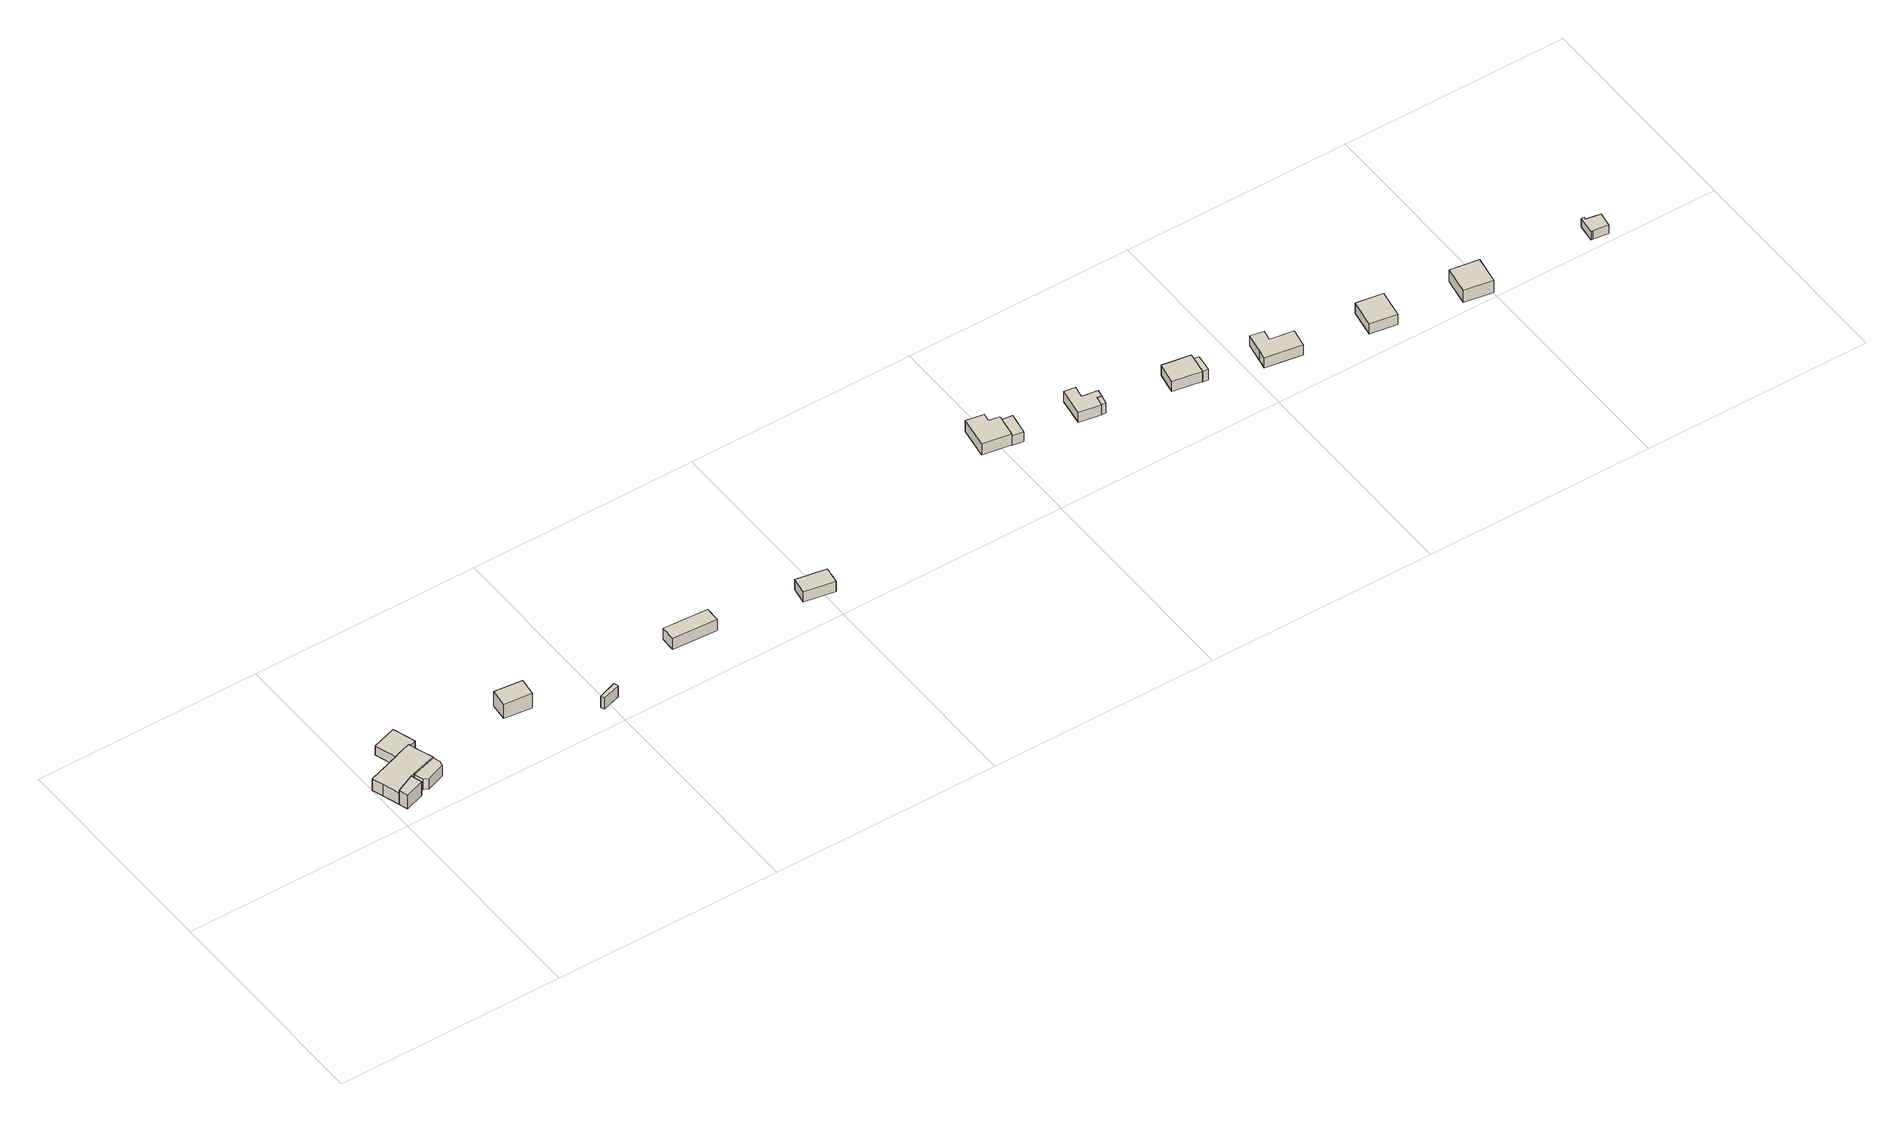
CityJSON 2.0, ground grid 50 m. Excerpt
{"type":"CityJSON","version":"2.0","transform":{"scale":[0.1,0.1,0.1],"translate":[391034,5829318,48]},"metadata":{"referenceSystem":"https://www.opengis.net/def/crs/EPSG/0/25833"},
"CityObjects":{
"building1":{"type":"Building","attributes":{"Gemeindeschluessel":"11000003","function":"31001_1010"},"address":[{"country":"Germany","locality":"Berlin","thoroughfareNumber":"20","thoroughfareName":"Goldrutenweg"}],"children":["building1-1","building1-2","building1-3","building1-4"]},
"building1-1":{"type":"BuildingPart","attributes":{"BezugspunktDach":"2200","measuredHeight":3.6,"storeysAboveGround":1},"parents":["building1"],"geometry":[{"type":"MultiSurface","lod":"1","boundaries":[[[0,1,2,3,4,5,6,7,8,9,10,11]],[[12,13,14,15,16,17,18,19,20,21,22,23]],[[12,23,11,10]],[[13,12,10,9]],[[24,25,9,8]],[[15,14,8,7]],[[16,15,7,6]],[[17,26,27,16,6,5]],[[18,17,5,4]],[[19,18,4,3]],[[20,19,3,2]],[[22,21,1,0]],[[23,22,0,11]],[[28,14,13,25,24]],[[16,27,26,17]],[[21,20,2,1]]]}]},
"building1-2":{"type":"BuildingPart","attributes":{"BezugspunktDach":"2200","measuredHeight":2.45,"storeysAboveGround":1},"parents":["building1"],"geometry":[{"type":"MultiSurface","lod":"1","boundaries":[[[25,24,29,30,31]],[[32,33,14,13,34]],[[32,34,31,30]],[[33,32,30,29]],[[14,33,29,24]],[[34,13,25,31]],[[13,14,24,25,35]]]}]},
"building1-3":{"type":"BuildingPart","attributes":{"BezugspunktDach":"2200","measuredHeight":2.86,"storeysAboveGround":1},"parents":["building1"],"geometry":[{"type":"MultiSurface","lod":"1","boundaries":[[[36,37,38,39,27,26]],[[16,40,41,42,43,17]],[[40,16,27,39]],[[41,40,39,38]],[[42,41,38,37]],[[43,42,37,36]],[[17,43,36,26]],[[16,17,26,27,44]]]}]},
"building1-4":{"type":"BuildingPart","attributes":{"BezugspunktDach":"2200","measuredHeight":4.3,"storeysAboveGround":1},"parents":["building1"],"geometry":[{"type":"MultiSurface","lod":"1","boundaries":[[[45,46,47,48]],[[20,49,50,21]],[[2,1,21,48,47]],[[49,20,47,46]],[[50,49,46,45]],[[21,50,45,48]],[[51,20,21,1,2]]]}]},
"building2":{"type":"Building","attributes":{"Gemeindeschluessel":"11000003","BezugspunktDach":"2200","function":"31001_1312","measuredHeight":4.44,"storeysAboveGround":1},"address":[{"country":"Germany","locality":"Berlin","thoroughfareNumber":"78","thoroughfareName":"Heilkräuterweg"}],"geometry":[{"type":"Solid","lod":"1","boundaries":[[[[52,53,54,55]],[[56,57,58,59]],[[56,59,55,54]],[[57,56,54,53]],[[58,57,53,52]],[[59,58,52,55]]]]}]},
"building3":{"type":"Building","attributes":{"Gemeindeschluessel":"11000003","BezugspunktDach":"2200","function":"51009_1610","measuredHeight":2.95,"storeysAboveGround":0},"address":[{"country":"Germany","locality":"Berlin"}],"geometry":[{"type":"Solid","lod":"1","boundaries":[[[[60,61,62,63]],[[64,65,66,67]],[[64,67,63,62]],[[65,64,62,61]],[[66,65,61,60]],[[67,66,60,63]]]]}]},
"building4":{"type":"Building","attributes":{"Gemeindeschluessel":"11000003","BezugspunktDach":"2200","function":"31001_1312","measuredHeight":2.89,"storeysAboveGround":1},"address":[{"country":"Germany","locality":"Berlin","thoroughfareNumber":"61","thoroughfareName":"Wildkräuterweg"}],"geometry":[{"type":"Solid","lod":"1","boundaries":[[[[68,69,70,71]],[[72,73,74,75]],[[72,75,71,70]],[[73,72,70,69]],[[74,73,69,68]],[[75,74,68,71]]]]}]},
"building5":{"type":"Building","attributes":{"Gemeindeschluessel":"11000003","BezugspunktDach":"2200","function":"31001_2000","measuredHeight":2.62,"storeysAboveGround":1},"address":[{"country":"Germany","locality":"Berlin","thoroughfareNumber":"61 (1)","thoroughfareName":"Wildkräuterweg"}],"geometry":[{"type":"Solid","lod":"1","boundaries":[[[[76,77,78,79]],[[80,81,82,83]],[[80,83,79,78]],[[81,80,78,77]],[[82,81,77,76]],[[83,82,76,79]]]]}]},
"building6":{"type":"Building","attributes":{"Gemeindeschluessel":"11000003","BezugspunktDach":"2200","function":"31001_1312","measuredHeight":2.96,"storeysAboveGround":1},"address":[{"country":"Germany","locality":"Berlin","thoroughfareNumber":"91","thoroughfareName":"Heilkräuterweg"}],"geometry":[{"type":"Solid","lod":"1","boundaries":[[[[84,85,86,87,88,89,90]],[[91,92,93,94,95,96,97]],[[91,97,90,89]],[[92,91,89,88]],[[93,92,88,87]],[[94,93,87,86]],[[95,94,86,85]],[[96,95,85,84]],[[97,96,84,90]]]]}]},
"building7":{"type":"Building","attributes":{"Gemeindeschluessel":"11000003","BezugspunktDach":"2200","function":"51009_1610","measuredHeight":2.58,"storeysAboveGround":0},"address":[{"country":"Germany","locality":"Berlin"}],"geometry":[{"type":"Solid","lod":"1","boundaries":[[[[98,99,100,101]],[[102,103,104,105]],[[102,105,101,100]],[[103,102,100,99]],[[104,103,99,98]],[[105,104,98,101]]]]}]},
"building8":{"type":"Building","attributes":{"Gemeindeschluessel":"11000003","BezugspunktDach":"2200","function":"31001_1312","measuredHeight":2.75,"storeysAboveGround":1},"address":[{"country":"Germany","locality":"Berlin","thoroughfareNumber":"93","thoroughfareName":"Heilkräuterweg"}],"geometry":[{"type":"Solid","lod":"1","boundaries":[[[[106,107,108,109,110,111,112,113]],[[114,115,116,117,118,119,120,121]],[[114,121,113,112]],[[115,114,112,111]],[[116,115,111,110]],[[117,116,110,109]],[[118,117,109,108]],[[119,118,108,107]],[[120,119,107,106]],[[121,120,106,113]]]]}]},
"building9":{"type":"Building","attributes":{"Gemeindeschluessel":"11000003","BezugspunktDach":"2200","function":"51009_1610","measuredHeight":2.74,"storeysAboveGround":0},"address":[{"country":"Germany","locality":"Berlin"}],"geometry":[{"type":"Solid","lod":"1","boundaries":[[[[122,108,107,106]],[[119,118,123,120]],[[119,120,106,107]],[[118,119,107,108]],[[123,118,108,122]],[[120,123,122,106]]]]}]},
"building10":{"type":"Building","attributes":{"Gemeindeschluessel":"11000003","BezugspunktDach":"2200","function":"31001_1312","measuredHeight":2.77,"storeysAboveGround":1},"address":[{"country":"Germany","locality":"Berlin","thoroughfareNumber":"95","thoroughfareName":"Heilkräuterweg"}],"geometry":[{"type":"Solid","lod":"1","boundaries":[[[[124,125,126,127,128]],[[129,130,131,132,133]],[[129,133,128,127]],[[130,129,127,126]],[[131,130,126,125]],[[132,131,125,124]],[[133,132,124,128]]]]}]},
"building11":{"type":"Building","attributes":{"Gemeindeschluessel":"11000003","BezugspunktDach":"2200","function":"51009_1610","measuredHeight":2.8,"storeysAboveGround":0},"address":[{"country":"Germany","locality":"Berlin"}],"geometry":[{"type":"Solid","lod":"1","boundaries":[[[[134,135,125,124]],[[136,137,138,139]],[[136,139,124,125]],[[137,136,125,135]],[[138,137,135,134]],[[139,138,134,124]]]]}]},
"building12":{"type":"Building","attributes":{"Gemeindeschluessel":"11000003","BezugspunktDach":"2200","function":"31001_1312","measuredHeight":3.12,"storeysAboveGround":1},"address":[{"country":"Germany","locality":"Berlin","thoroughfareNumber":"97","thoroughfareName":"Heilkräuterweg"}],"geometry":[{"type":"Solid","lod":"1","boundaries":[[[[140,141,142,143,144,145,146,147]],[[148,149,150,151,152,153,154,155]],[[148,155,147,146]],[[149,148,146,145]],[[150,149,145,144]],[[151,150,144,143]],[[152,151,143,142]],[[153,152,142,141]],[[154,153,141,140]],[[155,154,140,147]]]]}]},
"building13":{"type":"Building","attributes":{"Gemeindeschluessel":"11000003","BezugspunktDach":"2200","function":"31001_1312","measuredHeight":3.05,"storeysAboveGround":1},"address":[{"country":"Germany","locality":"Berlin","thoroughfareNumber":"99","thoroughfareName":"Heilkräuterweg"}],"geometry":[{"type":"Solid","lod":"1","boundaries":[[[[156,157,158,159]],[[160,161,162,163]],[[160,163,159,158]],[[161,160,158,157]],[[162,161,157,156]],[[163,162,156,159]]]]}]},
"building14":{"type":"Building","attributes":{"Gemeindeschluessel":"11000003","BezugspunktDach":"2200","function":"31001_1312","measuredHeight":3.05,"storeysAboveGround":1},"address":[{"country":"Germany","locality":"Berlin","thoroughfareNumber":"101","thoroughfareName":"Heilkräuterweg"}],"geometry":[{"type":"Solid","lod":"1","boundaries":[[[[164,165,166,167]],[[168,169,170,171]],[[168,171,167,166]],[[169,168,166,165]],[[170,169,165,164]],[[171,170,164,167]]]]}]},
"building15":{"type":"Building","attributes":{"Gemeindeschluessel":"11000003","BezugspunktDach":"2200","function":"51009_1610","measuredHeight":2.27,"storeysAboveGround":0},"address":[{"country":"Germany","locality":"Berlin"}],"geometry":[{"type":"Solid","lod":"1","boundaries":[[[[172,173,174,175,176,177,178]],[[179,180,181,182,183,184,185]],[[179,185,178,177]],[[180,179,177,176]],[[181,180,176,175]],[[182,181,175,174]],[[183,182,174,173]],[[184,183,173,172]],[[185,184,172,178]]]]}]}
},
"vertices":[
[8,92,34],[20,56,34],[61,75,34],[65,77,34],[65,81,34],[73,83,34],[128,99,34],[118,126,34],[109,153,34],[75,142,34],[75,141,34],[0,116,34],[75,141,4],[75,142,4],[109,153,4],[118,126,4],[128,99,4],[73,83,4],[65,81,4],[65,77,4],[61,75,4],[20,56,4],[8,92,4],[0,116,4],[109,153,28],[75,142,28],[73,83,32],[128,99,32],[109,153,21],
[128,159,28],[112,208,28],[59,191,28],[112,208,4],[128,159,4],[59,191,4],[75,142,18],
[80,63,32],[90,58,32],[130,72,32],[133,84,32],[133,84,4],[130,72,4],[90,58,4],[80,63,4],[128,99,21],
[26,36,40],[68,51,40],[61,75,40],[20,56,40],[68,51,4],[26,36,4],[61,75,8],
[375,127,41],[380,166,41],[318,173,41],[314,134,41],[318,173,3],[380,166,3],[375,127,3],[314,134,3],
[483,44,35],[523,57,35],[520,66,35],[480,52,35],[520,66,6],[523,57,6],[483,44,6],[480,52,6],
[777,95,37],[778,128,37],[680,134,37],[679,101,37],[680,134,8],[778,128,8],[777,95,8],[679,101,8],
[1020,52,36],[1026,89,36],[959,101,36],[953,64,36],[959,101,10],[1026,89,10],[1020,52,10],[953,64,10],
[1517,187,39],[1525,234,39],[1525,238,39],[1502,242,39],[1505,260,39],[1466,267,39],[1455,197,39],[1466,267,10],[1505,260,10],[1502,242,10],[1525,238,10],[1525,234,10],[1517,187,10],[1455,197,10],
[1542,183,34],[1550,231,34],[1525,234,34],[1517,187,34],[1525,234,9],[1550,231,9],[1542,183,9],[1517,187,9],
[1702,157,37],[1706,178,37],[1716,176,37],[1719,192,37],[1684,197,37],[1689,223,37],[1664,227,37],[1655,165,37],[1664,227,10],[1689,223,10],[1684,197,10],[1719,192,10],[1716,176,10],[1706,178,10],[1702,157,10],[1655,165,10],
[1712,156,37],[1712,156,10],
[1910,122,37],[1916,160,37],[1918,170,37],[1856,180,37],[1847,133,37],[1856,180,10],[1918,170,10],[1916,160,10],[1910,122,10],[1847,133,10],
[1922,120,37],[1927,158,37],[1916,160,9],[1927,158,9],[1922,120,9],[1910,122,9],
[2107,73,36],[2111,93,36],[2115,114,36],[2063,122,36],[2068,145,36],[2038,151,36],[2030,106,36],[2027,86,36],[2030,106,10],[2038,151,10],[2068,145,10],[2063,122,10],[2115,114,10],[2111,93,10],[2107,73,10],[2027,86,10],
[2303,42,32],[2313,104,32],[2254,113,32],[2244,52,32],[2254,113,5],[2313,104,5],[2303,42,5],[2244,52,5],
[2501,10,36],[2511,72,36],[2448,82,36],[2438,21,36],[2448,82,5],[2511,72,5],[2501,10,5],[2438,21,5],
[2731,13,38],[2763,8,38],[2768,40,38],[2736,46,38],[2737,51,38],[2731,52,38],[2726,13,38],[2731,52,15],[2737,51,15],[2736,46,15],[2768,40,15],[2763,8,15],[2731,13,15],[2726,13,15]
]}
